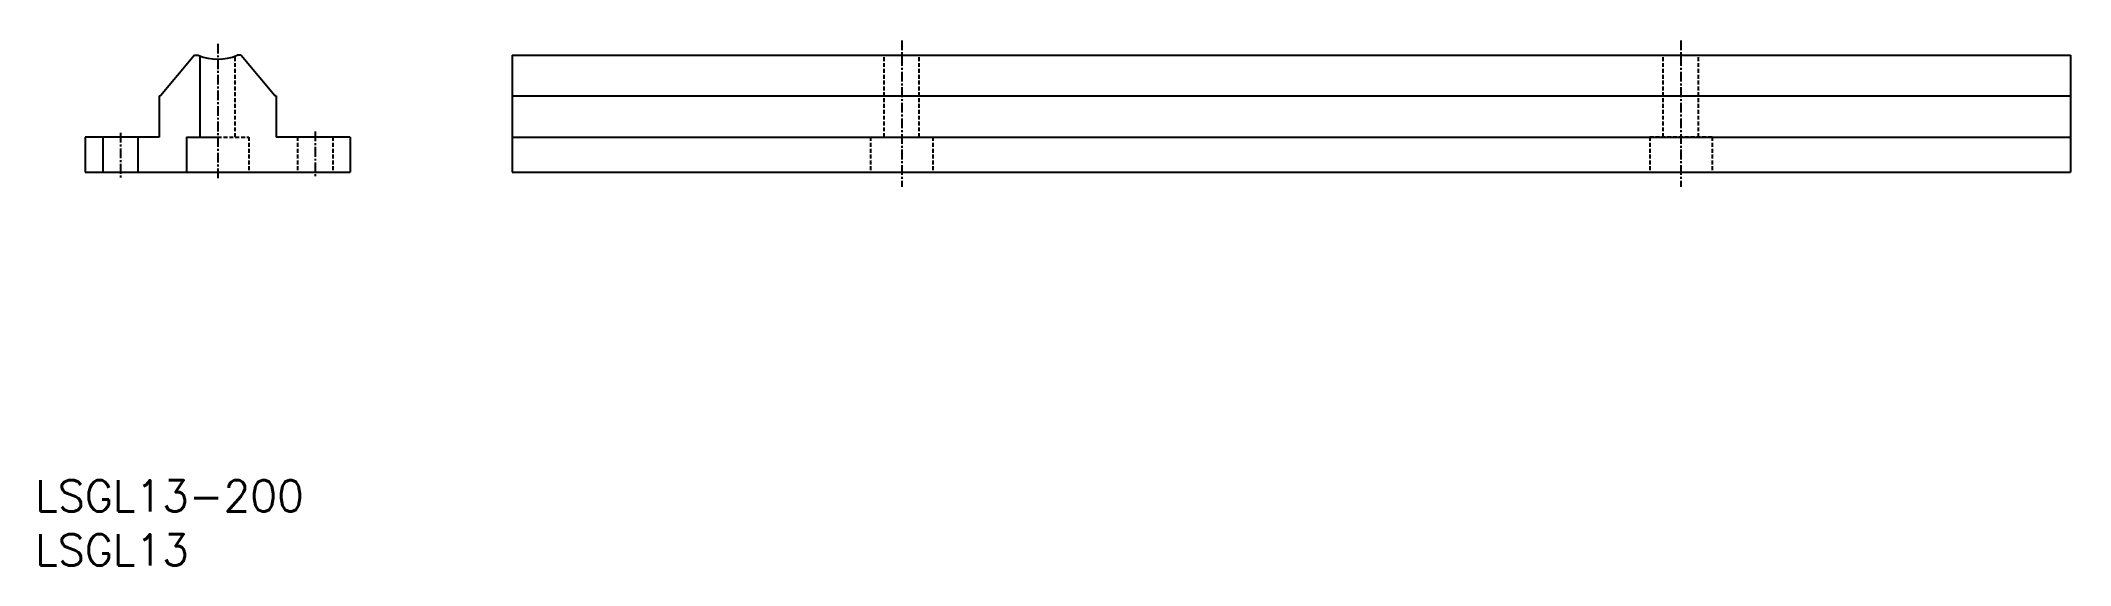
# Model space of a CAD drawing. Extents: x 323 to 584, y 155 to 223.
import ezdxf

# ---------------------------------------------------------------- set-up
doc = ezdxf.new("R2010")
doc.units = 0
doc.linetypes.add('CENTER', pattern=[2, 1.25, -0.25, 0.25, -0.25])
doc.linetypes.add('DASHED', pattern=[0.75, 0.5, -0.25])
doc.layers.get('0').update_dxf_attribs({"linetype": 'CONTINUOUS'})
doc.layers.add('CENTER', color=1, linetype='CENTER')
doc.styles.get("Standard").update_dxf_attribs({"font": 'txt.shx', "bigfont": 'bigfont.shx'})

msp = doc.modelspace()

# ---------------------------------------------------------------- linework, layer by layer
at = {"color": 7, "linetype": 'CONTINUOUS'}
for p, q in [((343.12, 220.95), (338.76, 215.75)), ((343.12, 220.95), (343.62, 220.95)), ((343.87, 210.45), (343.87, 220.85)), ((349.12, 220.95), (348.62, 220.95)), ((349.12, 220.95), (353.48, 215.75)), ((383.91, 220.95), (583.91, 220.95)), ((383.91, 220.95), (383.91, 205.95)), ((583.91, 220.95), (583.91, 205.95)), ((338.62, 215.75), (338.62, 210.45)), ((338.62, 215.75), (338.76, 215.75)), ((353.62, 215.75), (353.48, 215.75)), ((353.62, 215.75), (353.62, 210.45)), ((383.91, 215.75), (583.91, 215.75)), ((338.62, 210.45), (329.12, 210.45)), ((329.12, 210.45), (329.12, 205.95)), ((331.37, 210.45), (331.37, 205.95)), ((335.87, 210.45), (335.87, 205.95)), ((342.12, 210.45), (346.12, 210.45)), ((342.12, 210.45), (342.12, 205.95)), ((363.12, 210.45), (353.62, 210.45)), ((363.12, 210.45), (363.12, 205.95)), ((383.91, 210.45), (583.91, 210.45)), ((329.12, 205.95), (363.12, 205.95)), ((383.91, 205.95), (583.91, 205.95))]:
    msp.add_line(p, q, dxfattribs=at)
at = {"color": 3, "linetype": 'DASHED'}
for p, q in [((348.37, 210.45), (348.37, 220.85)), ((431.66, 210.45), (431.66, 220.95)), ((436.16, 210.45), (436.16, 220.95)), ((531.66, 210.45), (531.66, 220.95)), ((536.16, 210.45), (536.16, 220.95)), ((346.12, 210.45), (350.12, 210.45)), ((350.12, 210.45), (350.12, 205.95)), ((356.37, 210.45), (356.37, 205.95)), ((360.87, 210.45), (360.87, 205.95)), ((429.91, 210.45), (437.91, 210.45)), ((429.91, 210.45), (429.91, 205.95)), ((437.91, 210.45), (437.91, 205.95)), ((537.91, 210.45), (529.91, 210.45)), ((529.91, 210.45), (529.91, 205.95)), ((537.91, 210.45), (537.91, 205.95))]:
    msp.add_line(p, q, dxfattribs=at)
at = {"color": 7, "linetype": 'CONTINUOUS'}
msp.add_arc((346.12, 226.95), 6.5, 247.3801, 292.6199, dxfattribs=at)
at = {"layer": 'CENTER', "color": 1, "linetype": 'CENTER'}
for p, q in [((346.12, 222.44), (346.12, 204.96)), ((433.91, 222.84), (433.91, 204.06)), ((533.91, 222.84), (533.91, 204.06)), ((358.62, 211.18), (358.62, 205.19)), ((333.62, 211), (333.62, 205.19))]:
    msp.add_line(p, q, dxfattribs=at)

# ---------------------------------------------------------------- texts
at = {"color": 7, "linetype": 'CONTINUOUS'}
for s, p in [('LSGL13-200', (322.7, 162.4)), ('LSGL13', (322.7, 155.47))]:
    msp.add_text(s, height=4, dxfattribs=at).set_placement(p)

doc.saveas('drawing.dxf')
